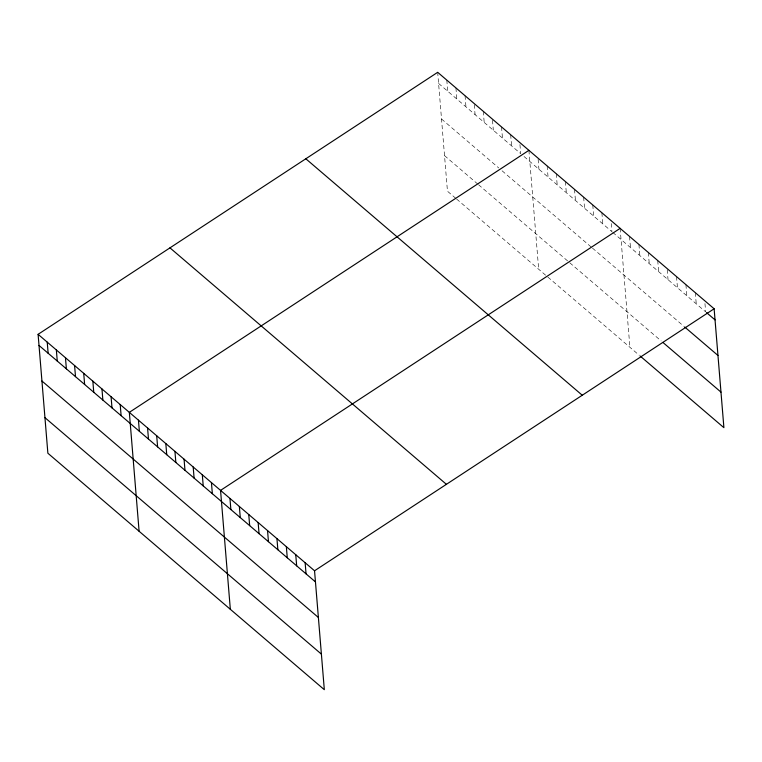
<?xml version="1.0" encoding="UTF-8"?>
<svg xmlns="http://www.w3.org/2000/svg" width="762" height="762" viewBox="0 0 762 762"><rect width="100%" height="100%" fill="white"/><g stroke="black" fill="none" stroke-linecap="round" stroke-linejoin="round"><path stroke-width="0.57" stroke-dasharray="3.81 2.86" d="M438.588 83.429L520.694 153.657L519.779 142.542M524.018 156.496L611.924 231.696L611.01 220.57M612.753 232.4L705.641 311.849L704.726 300.733M441.522 119.005L498.739 167.945M502.063 170.783L591.626 247.393M592.455 248.107L683.781 326.222M444.532 155.648L477.707 184.023M478.536 184.728L568.928 262.052M569.757 262.766L661.159 340.947M455.752 198.31L447.456 191.214L437.769 73.428M456.581 199.015L546.973 276.339M547.802 277.044L639.308 355.321M695.325 292.694L696.239 303.809M685.924 284.655L686.838 295.77M676.532 276.616L677.447 287.731M667.217 269.681L668.045 279.692M657.73 260.537L658.644 271.653M648.329 252.498L649.243 263.614M638.927 244.459L639.842 255.575M629.536 236.41L630.45 247.536M620.135 228.371L629.907 347.272M601.885 212.769L602.799 223.885M592.769 204.968L593.684 216.084M583.644 197.167L584.559 208.283M574.519 189.357L575.434 200.482M565.394 181.556L566.309 192.672M556.27 173.755L557.184 184.871M547.154 165.954L548.068 177.07M538.124 159.258L538.944 169.269M528.904 150.343L538.677 269.243M510.664 134.741L511.578 145.856M501.539 126.93L502.453 138.055M492.509 120.244L493.328 130.254M483.289 111.328L484.203 122.444M474.259 104.642L475.088 114.643M465.049 95.726L465.963 106.842M455.924 87.916L456.838 99.041M446.799 80.115L447.713 91.24"/><path stroke-width="1.14" d="M38.1 334.327L314.544 570.786L324.317 689.686L47.873 453.228L38.1 334.327L437.683 72.314L714.127 308.772L723.9 427.673L640.166 356.045M528.904 150.343L129.33 412.356L139.103 531.257M620.135 228.371L220.551 490.385L230.334 609.295M314.544 570.786L714.127 308.772M706.498 312.582L715.042 319.888M684.638 326.955L717.966 355.454M662.873 342.405L720.976 392.106M305.819 158.782L582.263 395.24M169.964 247.86L446.408 484.318M39.014 345.443L315.458 581.901M41.939 381.019L318.383 617.477M44.948 417.662L321.393 654.12M305.143 562.747L306.057 573.862M295.751 554.707L296.666 565.823M286.35 546.668L287.264 557.784M276.949 538.629L277.863 549.745M267.548 530.59L268.462 541.706M258.147 522.551L259.061 533.667M248.755 514.512L249.669 525.628M239.354 506.473L240.268 517.588M229.953 498.434L230.867 509.549M211.436 482.584L212.35 493.709M202.311 474.783L203.225 485.899M193.186 466.982L194.1 478.098M184.061 459.181L184.975 470.297M174.936 451.371L175.851 462.496M165.821 443.57L166.735 454.695M156.696 435.769L157.61 446.884M147.571 427.968L148.485 439.083M138.446 420.157L139.36 431.282M120.206 404.555L121.12 415.671M111.081 396.754L111.995 407.87M101.956 388.953L102.87 400.069M92.84 381.143L93.755 392.268M83.715 373.342L84.63 384.467M74.59 365.541L75.505 376.657M65.465 357.74L66.38 368.856M56.35 349.929L57.264 361.055M47.225 342.128L48.139 353.254"/></g></svg>
